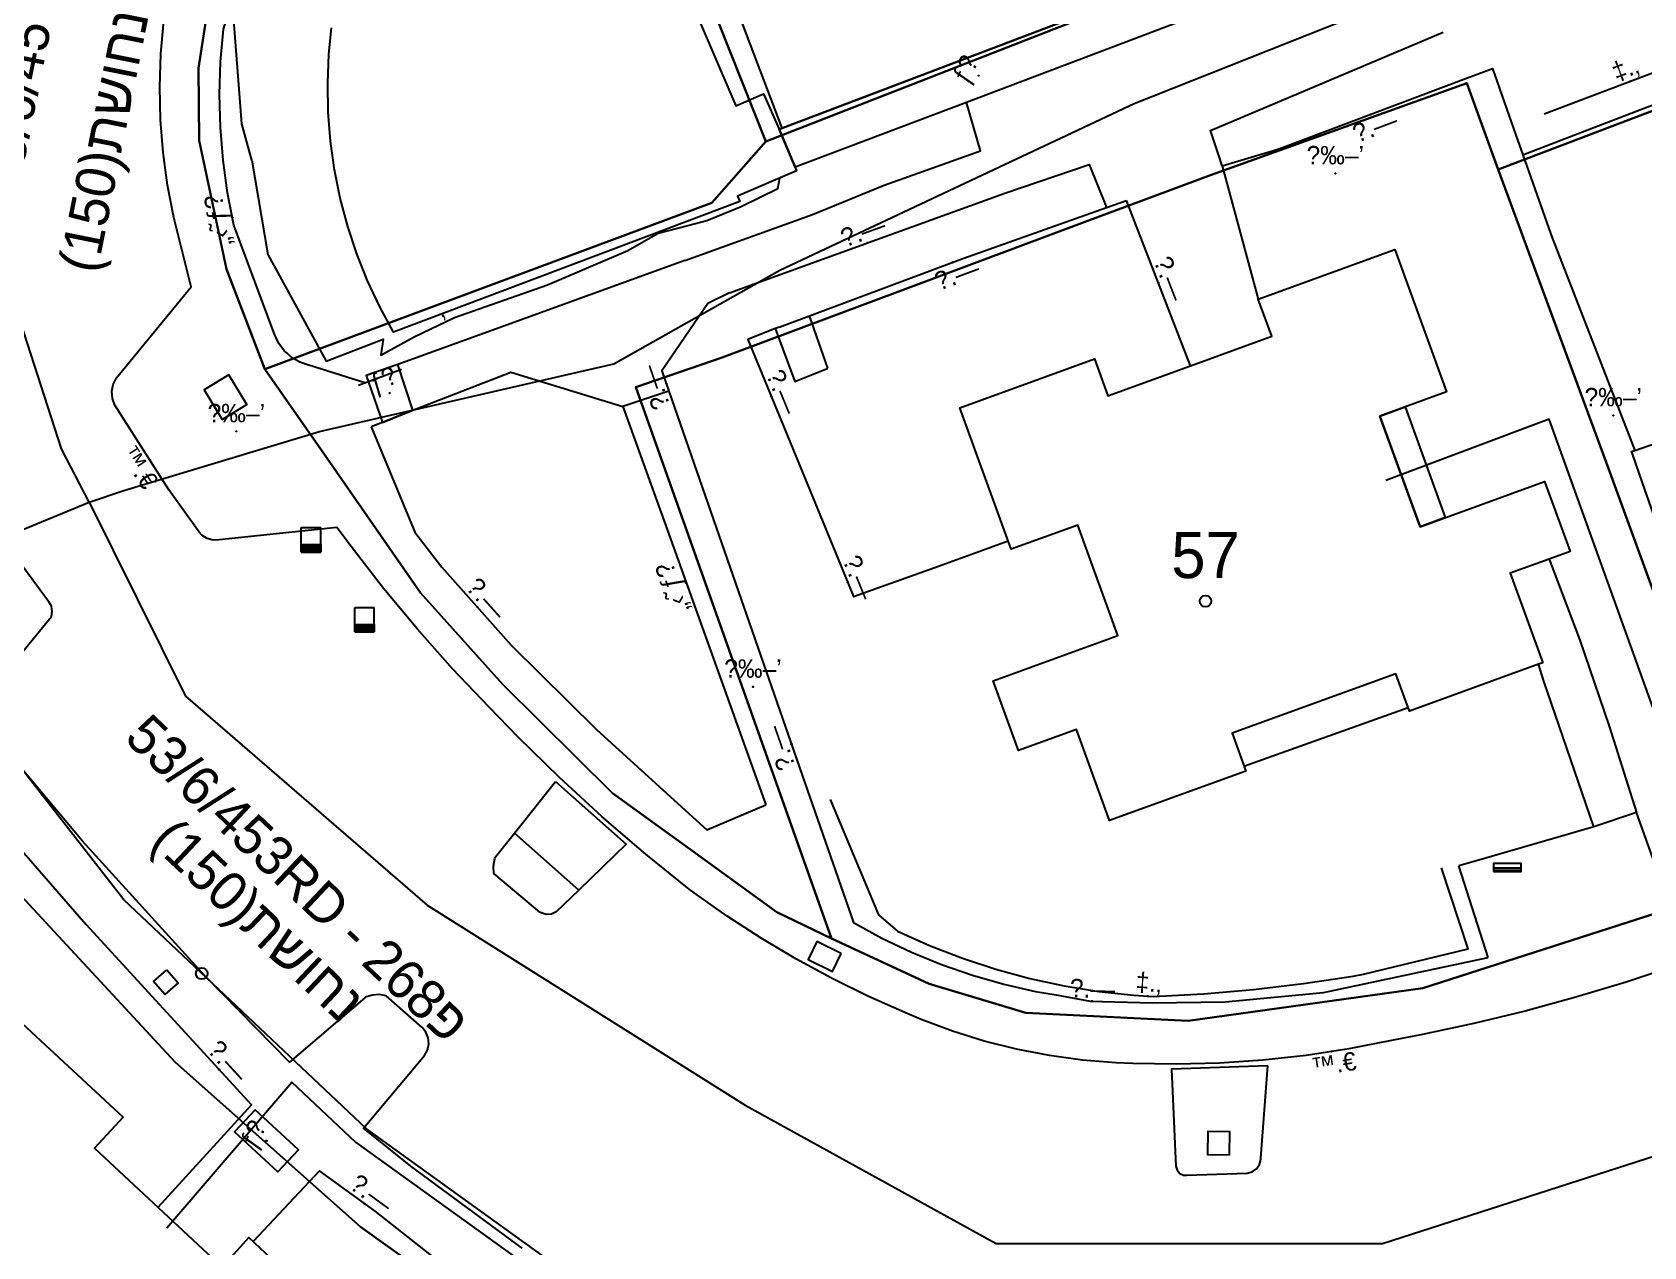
# Model space of a CAD drawing. Header units: metres. Extents: x 218299 to 220222, y 572714 to 574340.
# Drawn here: x 219449.9 to 219519.9, y 573694.5 to 573747.2 of the extents above; entities that cross this region are included whole.
import ezdxf
from ezdxf.enums import TextEntityAlignment as Align

# ---------------------------------------------------------------- set-up
doc = ezdxf.new("R2010")
doc.units = ezdxf.units.M
doc.header["$MEASUREMENT"] = 0
for name, color, linetype in [('1602', 44, 'Continuous'), ('1603', 44, 'Continuous'), ('6091', 102, 'CABLEUNDEXIST03'), ('6151', 102, 'CABLEUNDEXIST03'), ('6911', 3, 'Continuous'), ('A_POINTS', 2, 'Continuous'), ('M2200', 253, 'Continuous'), ('M2207', 253, 'Continuous'), ('M2401', 7, 'Continuous'), ('M2404', 7, 'Continuous'), ('M2407', 253, 'Continuous'), ('M2408', 253, 'Continuous'), ('M2412', 253, 'Continuous'), ('M2420', 253, 'Continuous'), ('M2601', 253, 'Continuous'), ('M2602', 253, 'Continuous'), ('M2604', 253, 'Continuous'), ('M2605', 253, 'Continuous'), ('M2804', 253, 'Continuous'), ('M5202', 253, 'Continuous'), ('M5235', 253, 'Continuous'), ('M5250', 253, 'Continuous')]:
    doc.layers.add(name, color=color, linetype=linetype)
doc.styles.add('HEBTXT', font='HEBTXT')
doc.styles.add('MAVAT_HEBTXT', font='HEBTXT')
doc.linetypes.add('CABLEUNDEXIST03', pattern='A,3.5,[222,elecad.shx,S=0.01,R=0,X=0,Y=0],1.5', length=5)

# ---------------------------------------------------------------- blocks, each defined once
blk = doc.blocks.new('6911')
at = {"layer": 'A_POINTS'}
blk.add_circle((0, 0), 0.25, dxfattribs=at)
at = {"color": 0, "style": 'HEBTXT', "flags": 1}
blk.add_attdef('CODE', (-2.918, 6.399), '', height=1.7, dxfattribs=at)
at = {"color": 0, "style": 'HEBTXT'}
for tag, p in [('PATH', (0.169, 4.708)), ('HTCH', (0.169, 2.708))]:
    blk.add_attdef(tag, text='', height=1.7, dxfattribs=at).set_placement(p, align=Align.MIDDLE_CENTER)
blk = doc.blocks.new('1603')
at = {"layer": 'A_POINTS'}
blk.add_circle((0, 0), 0.25, dxfattribs=at)
at = {"color": 0, "style": 'HEBTXT'}
blk.add_attdef('PARCEL_NUM', text='', height=2, dxfattribs=at).set_placement((0, 1), align=Align.CENTER)
at = {"color": 0, "style": 'HEBTXT', "flags": 1}
blk.add_attdef('LOT_NUM', text='', height=2, dxfattribs=at).set_placement((0, -2.5), align=Align.CENTER)
blk = doc.blocks.new('M2804')
blk.add_circle((0, 0), 0.025)
at = {"style": 'MAVAT_HEBTXT'}
blk.add_attdef('NAME', text='', height=0.8, dxfattribs=at).set_placement((0, 1.59), align=Align.MIDDLE)
blk = doc.blocks.new('M5202')
blk.add_lwpolyline([(-2, -0.53), (2, -0.53), (2, 0.67), (-2, 0.67)], close=True)
for points in [[(-2, 0), (2, 0)], [(-2, -0.33), (2, -0.33)]]:
    blk.add_lwpolyline(points)
at = {"style": 'MAVAT_HEBTXT', "flags": 1}
for tag, p in [('MARK', (0, 1.92)), ('HEIGHT', (0, -1.78)), ('NAME', (0, -4.35))]:
    blk.add_attdef(tag, text='', height=0.8, dxfattribs=at).set_placement(p, align=Align.MIDDLE)
blk = doc.blocks.new('M2404')
blk.add_circle((0, 0), 0.025)
at = {"style": 'MAVAT_HEBTXT'}
blk.add_attdef('NAME', text='', height=0.8, dxfattribs=at).set_placement((0, 1.59), align=Align.MIDDLE)
blk = doc.blocks.new('M2408')
blk.add_circle((0, 0), 0.025)
at = {"style": 'MAVAT_HEBTXT'}
blk.add_attdef('NAME', text='', height=0.8, dxfattribs=at).set_placement((0, 1.59), align=Align.MIDDLE)
blk = doc.blocks.new('M2412')
blk.add_circle((0, 0), 0.025)
at = {"style": 'MAVAT_HEBTXT'}
blk.add_attdef('NAME', text='', height=0.8, dxfattribs=at).set_placement((0, 1.59), align=Align.MIDDLE)
blk = doc.blocks.new('M2601')
blk.add_circle((0, 0), 0.025)
at = {"style": 'MAVAT_HEBTXT'}
blk.add_attdef('NAME', text='', height=0.8, dxfattribs=at).set_placement((0, 1.59), align=Align.MIDDLE)
blk = doc.blocks.new('M2604')
blk.add_circle((0, 0), 0.025)
at = {"style": 'MAVAT_HEBTXT'}
blk.add_attdef('NAME', text='', height=0.8, dxfattribs=at).set_placement((0, 1.59), align=Align.MIDDLE)
blk = doc.blocks.new('M2605')
blk.add_circle((0, 0), 0.025)
at = {"style": 'MAVAT_HEBTXT'}
blk.add_attdef('NAME', text='', height=0.8, dxfattribs=at).set_placement((0, 1.59), align=Align.MIDDLE)
blk = doc.blocks.new('*U89')
at = {"linetype": 'Continuous'}
for p, q in [((-0.85, 0), (-0.85, -0.66)), ((0.85, 0), (0.85, -0.66))]:
    blk.add_line(p, q, dxfattribs=at)
blk.add_solid([(-0.85, 0), (-0.85, -0.66), (0.85, -0.66)], dxfattribs=at)
at = {"linetype": 'Continuous', "extrusion": (0, 0, -1)}
blk.add_solid([(0.85, 0), (-0.85, 0), (-0.85, -0.66)], dxfattribs=at)
blk = doc.blocks.new('M5235')
for points in [[(-0.85, 1.47), (0.85, 1.47)], [(-0.85, -0.66), (-0.85, 1.47)], [(0.85, -0.66), (0.85, 1.47)], [(-0.85, 0), (0.85, 0)], [(-0.85, -0.66), (0.85, -0.66)]]:
    blk.add_lwpolyline(points)
at = {"linetype": 'Continuous'}
blk.add_blockref('*U89', (0, 0), dxfattribs=at)
at = {"style": 'MAVAT_HEBTXT', "flags": 1}
for tag, p in [('MARK', (0, 2.72)), ('HEIGHT', (0, -1.92)), ('NAME', (0, -4.48))]:
    blk.add_attdef(tag, text='', height=0.8, dxfattribs=at).set_placement(p, align=Align.MIDDLE)
blk = doc.blocks.new('111')
at = {"layer": 'M2200'}
for points in [[(219477.19, 573751.723, 598.399), (219480.496, 573744.027, 597.139), (219481.702, 573744.545, 597.139), (219482.386, 573743.002, 597.035), (219483.072, 573741.355, 596.938), (219483.137, 573741.203, 596.929), (219480.566, 573740.099, 598.294), (219480.668, 573739.86, 598.294), (219465.627, 573734.196, 598.294), (219465.028, 573735.293, 598.127), (219464.495, 573736.427, 597.985), (219464.031, 573737.593, 597.868), (219463.637, 573738.787, 597.777), (219463.315, 573740.004, 597.713), (219463.066, 573741.24, 597.674), (219462.892, 573742.488, 597.663), (219462.792, 573743.745, 597.678), (219462.768, 573745.005, 597.72), (219462.819, 573746.263, 597.788), (219462.932, 573747.411, 597.874)], [(219449.291, 573704.354, 615.705), (219453.881, 573700.109, 615.705), (219452.635, 573698.751, 615.742), (219458.18, 573693.59, 615.705), (219459.35, 573694.877, 615.78), (219463.908, 573690.59, 615.78), (219459.564, 573685.83, 615.78), (219458.011, 573687.241, 615.78), (219456.233, 573685.286, 613.68), (219456.116, 573685.392, 613.68), (219454.355, 573683.455, 615.78), (219456.529, 573681.478, 615.78), (219457.831, 573680.295, 615.78), (219455.699, 573677.95, 615.78), (219453.708, 573679.761, 615.78), (219450.95, 573676.728, 615.78), (219446.317, 573680.941, 615.78)]]:
    blk.add_polyline3d(points, dxfattribs=at)
blk.add_polyline3d([(219515.546, 573719.838, 618.592), (219515.371, 573719.775, 618.589), (219509.755, 573717.735, 618.487), (219509.165, 573719.357, 618.592), (219502.052, 573716.774, 618.592), (219502.647, 573715.135, 618.592), (219496.734, 573712.987, 618.487), (219495.3, 573716.935, 618.592), (219492.782, 573716.02, 618.592), (219491.679, 573719.058, 618.592), (219497.086, 573721.022, 618.592), (219495.347, 573725.81, 618.697), (219492.461, 573724.762, 618.592), (219490.229, 573730.909, 618.697), (219496.077, 573733.033, 618.592), (219496.659, 573731.433, 618.592), (219500.244, 573732.735, 618.592), (219503.776, 573734.018, 618.592), (219503.193, 573735.623, 618.592), (219503.193, 573735.623, 618.592), (219509.126, 573737.778, 618.592), (219511.37, 573731.598, 618.592), (219508.476, 573730.547, 618.592), (219508.476, 573730.547, 618.592), (219510.222, 573725.74, 618.697), (219510.222, 573725.74, 618.697), (219515.631, 573727.704, 618.592), (219516.733, 573724.668, 618.592), (219515.821, 573724.336, 618.592), (219514.135, 573723.724, 618.592)], close=True, dxfattribs=at)
at = {"layer": 'M2207'}
blk.add_polyline3d([(219494.419, 573747.569, 597.172), (219482.516, 573743.053, 595.702), (219482.516, 573743.053, 595.702), (219476.912, 573757.824, 595.807)], dxfattribs=at)
blk.add_polyline3d([(219510.222, 573725.74, 616.86), (219508.476, 573730.547, 616.965), (219509.569, 573730.944, 616.545), (219511.315, 573726.137, 616.545)], close=True, dxfattribs=at)
at = {"layer": 'M2401'}
for points in [[(219521.348, 573706.694, 598.852), (219519.178, 573705.972, 598.852), (219516.987, 573705.311, 598.852), (219514.781, 573704.71, 598.852), (219512.56, 573704.171, 598.852), (219510.329, 573703.694, 598.852), (219508.977, 573703.437, 598.852), (219507.129, 573703.071, 598.852), (219505.266, 573702.784, 598.852), (219503.394, 573702.577, 598.852), (219501.514, 573702.449, 598.852), (219499.631, 573702.401, 598.852), (219497.747, 573702.433, 598.852), (219496.997, 573702.468, 598.852), (219495.552, 573702.585, 598.852), (219494.116, 573702.781, 598.852), (219492.693, 573703.056, 598.852), (219491.287, 573703.409, 598.852), (219489.903, 573703.839, 598.852), (219488.545, 573704.344, 598.852), (219487.832, 573704.645, 598.852), (219486.231, 573705.357, 598.852), (219484.657, 573706.133, 598.852), (219483.111, 573706.972, 598.852), (219481.599, 573707.872, 598.852), (219480.121, 573708.83, 598.852), (219478.683, 573709.845, 598.852), (219478.533, 573709.955, 598.852), (219478.396, 573710.066, 598.852), (219476.582, 573711.528, 598.852), (219475.912, 573712.105, 598.852), (219474.683, 573713.162, 598.852), (219472.836, 573714.856, 598.852), (219471.044, 573716.607, 598.852), (219469.787, 573717.906, 598.852), (219468.196, 573719.571, 598.852), (219466.664, 573721.29, 598.852), (219465.193, 573723.061, 598.852), (219463.784, 573724.882, 598.852), (219463.172, 573725.716, 598.852), (219458.053, 573725.173, 598.852), (219457.787, 573725.166, 598.852), (219457.531, 573725.237, 598.852), (219457.307, 573725.382, 598.852), (219457.19, 573725.507, 598.852), (219455.871, 573727.345, 598.852), (219454.668, 573729.228, 598.852), (219453.519, 573731.026, 598.852), (219453.419, 573731.317, 598.852), (219453.397, 573731.624, 598.852), (219453.455, 573731.925, 598.852), (219453.588, 573732.202, 598.852), (219453.72, 573732.37, 598.852), (219456.837, 573736.155, 598.852), (219456.339, 573738.129, 598.852), (219456.087, 573739.164, 598.852), (219455.816, 573740.57, 598.852), (219455.623, 573741.99, 598.852), (219455.511, 573743.418, 598.852), (219455.478, 573744.85, 598.852), (219455.525, 573746.281, 598.852), (219455.651, 573747.708, 598.852)], [(219471.213, 573694.412, 592.209), (219466.373, 573697.977, 592.209), (219464.317, 573699.629, 592.209), (219466.978, 573702.778, 592.209), (219467.105, 573703.017, 592.209), (219467.158, 573703.282, 592.209), (219467.132, 573703.551, 592.209), (219467.03, 573703.8, 592.209), (219466.872, 573703.998, 592.209), (219465.304, 573705.368, 592.209), (219465.007, 573705.428, 592.209), (219464.704, 573705.408, 592.209), (219464.417, 573705.31, 592.209), (219464.377, 573705.289, 592.209), (219461.108, 573702.493, 592.209), (219457.462, 573706.21, 592.209), (219452.118, 573712.089, 592.209), (219449.103, 573715.674, 592.209)], [(219448.878, 573719.535, 592.209), (219450.764, 573721.841, 592.209), (219450.804, 573722.065, 592.209), (219450.764, 573722.289, 592.209), (219450.65, 573722.486, 592.209), (219450.64, 573722.498, 592.209), (219448.835, 573724.956, 592.209)], [(219472.658, 573714.681, 593.055), (219475.731, 573711.952, 593.055), (219473.675, 573709.961, 593.055), (219472.699, 573709.016, 593.055), (219472.489, 573708.925, 593.055), (219472.261, 573708.911, 593.055), (219472.042, 573708.976, 593.055), (219471.985, 573709.008, 593.055), (219469.987, 573710.682, 593.055), (219469.966, 573711.009, 593.055), (219470.025, 573711.331, 593.055), (219470.051, 573711.407, 593.055), (219470.876, 573712.443, 593.055), (219472.658, 573714.681, 593.055)], [(219503.612, 573702.339, 594.255), (219499.425, 573702.194, 594.255), (219499.611, 573697.972, 594.255), (219499.662, 573697.797, 594.255), (219499.783, 573697.66, 594.255), (219499.95, 573697.588, 594.255), (219500.085, 573697.584, 594.255), (219502.704, 573697.667, 594.255), (219502.925, 573697.728, 594.255), (219503.113, 573697.861, 594.255), (219503.244, 573698.05, 594.255), (219503.302, 573698.272, 594.255), (219503.305, 573698.316, 594.255), (219503.612, 573702.339, 594.255)]]:
    blk.add_polyline3d(points, dxfattribs=at)
at = {"layer": 'M2404'}
for points in [[(219521.348, 573706.694, 598.852), (219519.178, 573705.972, 598.852), (219516.987, 573705.311, 598.852), (219514.781, 573704.71, 598.852), (219512.56, 573704.171, 598.852), (219510.329, 573703.694, 598.852), (219508.977, 573703.437, 598.852), (219507.129, 573703.071, 598.852), (219505.266, 573702.784, 598.852), (219503.394, 573702.577, 598.852), (219501.514, 573702.449, 598.852), (219499.631, 573702.401, 598.852), (219497.747, 573702.433, 598.852), (219496.997, 573702.468, 598.852), (219495.552, 573702.585, 598.852), (219494.116, 573702.781, 598.852), (219492.693, 573703.056, 598.852), (219491.287, 573703.409, 598.852), (219489.903, 573703.839, 598.852), (219488.545, 573704.344, 598.852), (219487.832, 573704.645, 598.852), (219486.231, 573705.357, 598.852), (219484.657, 573706.133, 598.852), (219483.111, 573706.972, 598.852), (219481.599, 573707.872, 598.852), (219480.121, 573708.83, 598.852), (219478.683, 573709.845, 598.852), (219478.533, 573709.955, 598.852), (219478.396, 573710.066, 598.852), (219476.582, 573711.528, 598.852), (219475.912, 573712.105, 598.852), (219474.683, 573713.162, 598.852), (219472.836, 573714.856, 598.852), (219471.044, 573716.607, 598.852), (219469.787, 573717.906, 598.852), (219468.196, 573719.571, 598.852), (219466.664, 573721.29, 598.852), (219465.193, 573723.061, 598.852), (219463.784, 573724.882, 598.852), (219463.172, 573725.716, 598.852), (219458.053, 573725.173, 598.852), (219457.787, 573725.166, 598.852), (219457.531, 573725.237, 598.852), (219457.307, 573725.382, 598.852), (219457.19, 573725.507, 598.852), (219455.871, 573727.345, 598.852), (219454.668, 573729.228, 598.852), (219453.519, 573731.026, 598.852), (219453.419, 573731.317, 598.852), (219453.397, 573731.624, 598.852), (219453.455, 573731.925, 598.852), (219453.588, 573732.202, 598.852), (219453.72, 573732.37, 598.852), (219456.837, 573736.155, 598.852), (219456.339, 573738.129, 598.852), (219456.087, 573739.164, 598.852), (219455.816, 573740.57, 598.852), (219455.623, 573741.99, 598.852), (219455.511, 573743.418, 598.852), (219455.478, 573744.85, 598.852), (219455.525, 573746.281, 598.852), (219455.651, 573747.708, 598.852)], [(219471.213, 573694.412, 592.209), (219466.373, 573697.977, 592.209), (219464.317, 573699.629, 592.209), (219466.978, 573702.778, 592.209), (219467.105, 573703.017, 592.209), (219467.158, 573703.282, 592.209), (219467.132, 573703.551, 592.209), (219467.03, 573703.8, 592.209), (219466.872, 573703.998, 592.209), (219465.304, 573705.368, 592.209), (219465.007, 573705.428, 592.209), (219464.704, 573705.408, 592.209), (219464.417, 573705.31, 592.209), (219464.377, 573705.289, 592.209), (219461.108, 573702.493, 592.209), (219457.462, 573706.21, 592.209), (219452.118, 573712.089, 592.209), (219449.103, 573715.674, 592.209)], [(219448.878, 573719.535, 592.209), (219450.764, 573721.841, 592.209), (219450.804, 573722.065, 592.209), (219450.764, 573722.289, 592.209), (219450.65, 573722.486, 592.209), (219450.64, 573722.498, 592.209), (219448.835, 573724.956, 592.209)], [(219472.658, 573714.681, 593.055), (219475.731, 573711.952, 593.055), (219473.675, 573709.961, 593.055), (219472.699, 573709.016, 593.055), (219472.489, 573708.925, 593.055), (219472.261, 573708.911, 593.055), (219472.042, 573708.976, 593.055), (219471.985, 573709.008, 593.055), (219469.987, 573710.682, 593.055), (219469.966, 573711.009, 593.055), (219470.025, 573711.331, 593.055), (219470.051, 573711.407, 593.055), (219470.876, 573712.443, 593.055), (219472.658, 573714.681, 593.055)], [(219503.612, 573702.339, 594.255), (219499.425, 573702.194, 594.255), (219499.611, 573697.972, 594.255), (219499.662, 573697.797, 594.255), (219499.783, 573697.66, 594.255), (219499.95, 573697.588, 594.255), (219500.085, 573697.584, 594.255), (219502.704, 573697.667, 594.255), (219502.925, 573697.728, 594.255), (219503.113, 573697.861, 594.255), (219503.244, 573698.05, 594.255), (219503.302, 573698.272, 594.255), (219503.305, 573698.316, 594.255), (219503.612, 573702.339, 594.255)]]:
    blk.add_polyline3d(points, dxfattribs=at)
at = {"layer": 'M2407'}
for points in [[(219501.475, 573741.862, 594.986), (219501.112, 573742.948, 594.731), (219511.221, 573747.216, 595.066)], [(219486.938, 573740.58, 593.707), (219491.121, 573742.072, 593.917), (219490.516, 573744.169, 593.917)], [(219501.625, 573741.412, 595.091), (219501.475, 573741.862, 594.986)], [(219492.185, 573740.233, 593.962), (219495.85, 573741.475, 594.382), (219496.595, 573739.599, 594.592)], [(219478.275, 573737.299, 593.707), (219483.831, 573739.297, 593.812), (219486.938, 573740.58, 593.707), (219486.938, 573740.58, 593.707)], [(219478.275, 573737.299, 593.707), (219470.058, 573734.324, 593.557), (219465.81, 573732.787, 593.58)], [(219484.5, 573732.628, 595.343), (219483.692, 573734.903, 595.432)], [(219482.212, 573734.346, 595.432), (219483.058, 573732.05, 595.343), (219484.434, 573732.601, 595.343), (219484.5, 573732.628, 595.343)], [(219466.462, 573730.798, 593.505), (219470.728, 573732.46, 593.655), (219475.592, 573730.965, 593.655)], [(219515.821, 573724.336, 595.335), (219517.155, 573720.817, 595.23), (219518.433, 573717.078, 595.23), (219519.616, 573713.336, 595.125)], [(219517.773, 573712.706, 595.125), (219517.773, 573712.706, 595.125), (219515.595, 573719.039, 595.23), (219515.371, 573719.775, 595.23)], [(219502.571, 573715.343, 594.893), (219509.697, 573717.892, 594.893)]]:
    blk.add_polyline3d(points, dxfattribs=at)
at = {"layer": 'M2408'}
for points in [[(219464.383, 573731.989, 592.905), (219461.944, 573732.755, 592.905), (219461.939, 573732.756, 592.905), (219461.554, 573732.891, 592.905), (219461.203, 573733.097, 592.905), (219461.005, 573733.275, 592.905), (219460.899, 573733.369, 592.905), (219460.653, 573733.694, 592.905), (219460.518, 573733.976, 592.905), (219460.476, 573734.061, 592.905), (219458.695, 573738.833, 592.905), (219458.692, 573738.844, 592.905), (219458.418, 573740.245, 592.905), (219458.222, 573741.658, 592.905), (219458.106, 573743.081, 592.905), (219458.07, 573744.507, 592.905), (219458.114, 573745.934, 592.905), (219458.238, 573747.355, 592.905), (219458.766, 573749.077, 592.905)], [(219477.593, 573731.629, 593.655), (219475.592, 573730.965, 593.655), (219477.509, 573725.625, 593.655), (219481.803, 573713.662, 593.655)], [(219548.616, 573721.122, 595.471), (219546.608, 573720.286, 595.471), (219541.729, 573718.256, 595.471), (219541.91, 573717.838, 595.471), (219539.304, 573716.74, 595.471), (219535.236, 573715.063, 595.471), (219530.298, 573712.89, 595.471), (219526.268, 573711.068, 595.471), (219521.189, 573708.972, 595.471), (219519.616, 573713.336, 595.471), (219517.773, 573712.706, 595.471)], [(219473.675, 573709.961, 593.106), (219470.876, 573712.443, 593.106)]]:
    blk.add_polyline3d(points, dxfattribs=at)
at = {"layer": 'M2412'}
for points in [[(219483.072, 573741.355, 596.7), (219482.386, 573743.002, 596.7), (219482.516, 573743.053, 596.7), (219494.419, 573747.569, 595.545), (219499.051, 573749.31, 594.705), (219499.66, 573747.626, 594.705), (219490.516, 573744.169, 595.805)], [(219465.81, 573732.787, 593.58), (219464.438, 573732.312, 592.905), (219465.143, 573730.273, 592.905), (219466.462, 573730.798, 593.505)], [(219459.614, 573700.424, 593.313), (219458.727, 573699.462, 592.638), (219460.608, 573697.727, 592.638), (219461.495, 573698.689, 593.313), (219459.614, 573700.424, 593.313)]]:
    blk.add_polyline3d(points, close=True, dxfattribs=at)
at = {"layer": 'M2420'}
for points in [[(219452.41, 573726.81), (219453.91, 573727.31), (219462.41, 573729.88), (219475.2, 573732.81), (219482.41, 573736.88), (219497.8, 573744.12), (219523, 573754.12), (219524.91, 573754.62), (219529.41, 573753.38), (219539.41, 573756.19), (219583.5, 573772.5), (219589.5, 573774.38), (219594.5, 573777.88), (219595.7, 573786.81), (219604.59, 573791.19), (219643, 573806.12), (219654.5, 573811.12), (219664.2, 573818.38), (219700.8, 573830.62), (219741.3, 573842), (219762, 573846.81)], [(219452.41, 573726.81), (219451.2, 573729.12), (219448.7, 573736.88), (219449.3, 573747.5), (219452.5, 573760.62), (219460.41, 573771.81), (219469, 573778.5), (219476.7, 573784.38), (219493.41, 573794), (219516.3, 573804.12), (219554.09, 573818.31), (219580.297, 573827.43), (219581.219, 573827.842), (219582.058, 573828.404), (219582.789, 573829.101), (219583.392, 573829.912), (219583.848, 573830.813), (219584.145, 573831.779), (219584.273, 573832.781), (219584.23, 573833.79), (219584.015, 573834.777)], [(219452.41, 573726.81), (219456.59, 573718.38), (219467.09, 573709.31), (219480.91, 573700.62), (219491.8, 573694.62), (219508.59, 573694.62), (219536.2, 573703.5), (219568.09, 573716.38), (219592.5, 573727.38), (219604.739, 573732.037), (219607.065, 573732.73), (219609.467, 573733.072), (219616.616, 573734.259), (219617.692, 573734.345), (219618.767, 573734.248), (219619.81, 573733.972), (219620.792, 573733.523), (219621.684, 573732.915), (219622.461, 573732.165), (219623.099, 573731.295), (219625.991, 573726.562), (219627.695, 573723.069)], [(219403.137, 573695.69), (219415.8, 573698.12), (219417.09, 573706.69), (219421.2, 573713.62), (219440.09, 573721.81), (219441.2, 573722.19), (219452.41, 573726.81)]]:
    blk.add_lwpolyline(points, dxfattribs=at)
at = {"layer": 'M2601'}
for points in [[(219459.477, 573741.654, 594.855), (219459.036, 573743.238, 594.855), (219458.652, 573748.302, 594.898)], [(219459.477, 573741.654, 594.855), (219460.161, 573737.569, 594.855), (219462.696, 573732.929, 594.855), (219465.172, 573733.882, 595.005), (219465.075, 573733.19, 595.005), (219466.52, 573733.984, 595.455), (219468.281, 573734.831, 595.755), (219472.317, 573736.245, 595.755), (219475.8, 573737.733, 595.755), (219477.124, 573738.49, 595.755), (219478.407, 573738.825, 595.755), (219479.231, 573739.04, 595.755), (219480.731, 573739.654, 595.755), (219482.315, 573740.426, 595.755), (219482.404, 573740.888, 595.755)], [(219464.101, 573731.884, 594.03), (219464.101, 573731.884, 594.03), (219465.971, 573732.578, 594.78)], [(219519.442, 573728.912, 596.28), (219519.408, 573729.008, 596.28), (219519.544, 573729.053, 596.28)], [(219519.887, 573727.643, 596.28), (219519.442, 573728.912, 596.28)], [(219521.013, 573724.432, 596.28), (219519.887, 573727.643, 596.28)]]:
    blk.add_polyline3d(points, dxfattribs=at)
at = {"layer": 'M2602'}
blk.add_polyline3d([(219513.178, 573707.044, 595.277), (219511.899, 573711.016, 595.277), (219511.899, 573711.016, 595.277)], dxfattribs=at)
at = {"layer": 'M2604'}
for points in [[(219515.606, 573743.677, 596.249), (219523.072, 573746.494, 596.353)], [(219484.602, 573713.902, 595.095), (219486.69, 573708.897, 595.275), (219487.52, 573708.175, 595.275), (219488.915, 573707.553, 595.258), (219490.341, 573707.004, 595.254), (219491.794, 573706.53, 595.262), (219493.269, 573706.131, 595.283), (219494.762, 573705.809, 595.316), (219496.269, 573705.565, 595.361), (219497.787, 573705.4, 595.418), (219498.621, 573705.342, 595.455), (219500.807, 573705.461, 595.519), (219502.986, 573705.649, 595.624), (219505.156, 573705.906, 595.768), (219507.313, 573706.231, 595.952), (219507.757, 573706.307, 595.995), (219512.305, 573707.418, 595.995), (219511.144, 573710.93, 596.175)], [(219517.773, 573712.706, 596.07), (219512.567, 573711.209, 596.07)], [(219512.567, 573711.209, 596.07), (219511.899, 573711.016, 596.07)]]:
    blk.add_polyline3d(points, dxfattribs=at)
at = {"layer": 'M2605'}
for points in [[(219516.712, 573742.668, 595.788), (219519.96, 573743.92, 595.852), (219525.782, 573746.084, 595.957)], [(219503.998, 573742.13, 595.642), (219504.241, 573742.204, 595.642), (219512.128, 573745.173, 595.642)], [(219512.128, 573745.173, 595.642), (219513.361, 573745.637, 595.642), (219514.382, 573742.74, 595.515)], [(219514.382, 573742.74, 595.515), (219514.683, 573741.886, 595.477)], [(219514.683, 573741.886, 595.747), (219516.712, 573742.668, 595.788)], [(219501.625, 573741.412, 595.642), (219503.998, 573742.13, 595.642)], [(219514.683, 573741.886, 595.75), (219515.723, 573738.935, 595.834)], [(219501.625, 573741.412, 595.492), (219503.193, 573735.623, 595.492)], [(219480.228, 573735.903, 594.172), (219492.185, 573740.233, 593.962)], [(219482.378, 573734.413, 595.432), (219490.364, 573737.39, 595.432), (219496.595, 573739.599, 595.485), (219497.47, 573739.91, 595.492)], [(219500.244, 573732.735, 595.492), (219497.47, 573739.91, 595.702), (219497.47, 573739.91, 595.702)], [(219515.723, 573738.935, 595.834), (219515.954, 573738.281, 595.852), (219517.399, 573734.567, 595.768)], [(219480.228, 573735.903, 594.172), (219479.282, 573735.433, 594.172), (219477.285, 573732.517, 594.172), (219477.593, 573731.629, 594.172), (219479.172, 573727.081, 594.172)], [(219517.399, 573734.567, 595.768), (219519.544, 573729.053, 595.642), (219519.544, 573729.053, 595.642), (219524.113, 573730.649, 595.844), (219524.295, 573730.713, 595.852), (219523.916, 573731.911, 595.957)], [(219482.378, 573734.413, 595.432), (219482.26, 573734.366, 595.432), (219482.212, 573734.346, 595.432), (219481.022, 573733.867, 595.432), (219483.613, 573727.576, 595.432)], [(219466.462, 573730.798, 593.407), (219466.462, 573730.798, 593.407), (219465.143, 573730.273, 593.407), (219464.846, 573730.154, 593.407), (219464.66, 573730.08, 593.407)], [(219464.66, 573730.08, 593.407), (219466.552, 573725.509, 593.407), (219467.728, 573723.992, 593.407), (219470.743, 573720.605, 593.257), (219474.444, 573716.942, 593.257), (219475.755, 573715.751, 593.257)], [(219483.613, 573727.576, 595.432), (219485.616, 573722.711, 595.432), (219489.3, 573724.035, 595.432)], [(219479.172, 573727.081, 594.172), (219483.499, 573714.622, 594.172)], [(219489.3, 573724.035, 595.432), (219492.33, 573725.124, 595.432)], [(219475.755, 573715.751, 593.257), (219479.244, 573712.58, 593.257), (219481.803, 573713.662, 593.319)], [(219483.499, 573714.622, 594.172), (219485.604, 573708.562, 594.172), (219486.846, 573707.879, 594.172), (219488.124, 573707.267, 594.172), (219489.434, 573706.728, 594.172), (219490.773, 573706.265, 594.172), (219492.136, 573705.877, 594.172), (219493.518, 573705.567, 594.172), (219494.407, 573705.41, 594.172), (219495.895, 573705.146, 594.227), (219498.586, 573705.063, 594.324), (219501.759, 573705.111, 594.474), (219506.031, 573705.518, 594.774), (219513.178, 573707.044, 594.924)], [(219447.741, 573713.672, 592.98), (219452.26, 573708.478, 592.98), (219459.459, 573700.639, 593.28), (219455.39, 573696.187, 593.28)], [(219469.708, 573692.44, 593.463), (219467.691, 573693.766, 593.355), (219464.824, 573696.02, 593.355), (219462.407, 573697.778, 593.355), (219459.535, 573694.703, 593.355)]]:
    blk.add_polyline3d(points, dxfattribs=at)
at = {"layer": 'M5250'}
for points in [[(219458.47, 573732.342, 592.755), (219457.398, 573731.682, 592.755), (219458.19, 573730.397, 592.755), (219459.262, 573731.056, 592.755), (219458.47, 573732.342, 592.755)], [(219485.07, 573707.213, 593.336), (219484.013, 573707.727, 593.336), (219483.633, 573706.945, 593.336), (219484.69, 573706.431, 593.336), (219485.07, 573707.213, 593.336)], [(219455.782, 573706.499, 593.111), (219456.276, 573705.932, 593.111), (219455.701, 573705.43, 593.111), (219455.206, 573705.996, 593.111), (219455.782, 573706.499, 593.111)], [(219501.922, 573698.457, 594.255), (219500.997, 573698.469, 594.255), (219501.011, 573699.489, 594.255), (219501.935, 573699.477, 594.255), (219501.922, 573698.457, 594.255)]]:
    blk.add_polyline3d(points, dxfattribs=at)
at = {"layer": 'M2404'}
ref = blk.add_blockref('M2404', (219455.046, 573728.636), dxfattribs=dict(at, xscale=0.5, yscale=0.5, zscale=0.5))
ref.add_attrib('NAME', '™.€', dxfattribs={"layer": '0', "height": 0.8, "rotation": 302.57418, "style": 'MAVAT_HEBTXT'}).set_placement((219454.583, 573728.34), align=Align.MIDDLE)
ref = blk.add_blockref('M2404', (219506.385, 573702.957), dxfattribs=dict(at, xscale=0.5, yscale=0.5, zscale=0.5))
ref.add_attrib('NAME', '™.€', dxfattribs={"layer": '0', "height": 0.8, "rotation": 8.75523, "style": 'MAVAT_HEBTXT'}).set_placement((219506.469, 573702.413), align=Align.MIDDLE)
at = {"layer": 'M2408'}
ref = blk.add_blockref('M2408', (219458.629, 573739.168), dxfattribs=dict(at, xscale=0.5, yscale=0.5, zscale=0.5))
ref.add_attrib('NAME', '„‹˜ƒ\x8e', dxfattribs={"layer": '0', "height": 0.8, "rotation": 101.08522, "style": 'MAVAT_HEBTXT'}).set_placement((219458.089, 573739.062), align=Align.MIDDLE)
ref = blk.add_blockref('M2408', (219478.341, 573723.306), dxfattribs=dict(at, xscale=0.5, yscale=0.5, zscale=0.5))
ref.add_attrib('NAME', '„‹˜ƒ\x8e', dxfattribs={"layer": '0', "height": 0.8, "rotation": 109.74578, "style": 'MAVAT_HEBTXT'}).set_placement((219477.824, 573723.12), align=Align.MIDDLE)
at = {"layer": 'M2412'}
ref = blk.add_blockref('M2412', (219491.049, 573745.33), dxfattribs=dict(at, xscale=0.5, yscale=0.5, zscale=0.5))
ref.add_attrib('NAME', 'ƒ\x8e', dxfattribs={"layer": '0', "height": 0.8, "rotation": 65.21639, "style": 'MAVAT_HEBTXT'}).set_placement((219490.55, 573745.56), align=Align.MIDDLE)
ref = blk.add_blockref('M2412', (219465.459, 573731.545), dxfattribs=dict(at, xscale=0.5, yscale=0.5, zscale=0.5))
ref.add_attrib('NAME', 'ƒ\x8e', dxfattribs={"layer": '0', "height": 0.8, "rotation": 26.42623, "style": 'MAVAT_HEBTXT'}).set_placement((219465.214, 573732.038), align=Align.MIDDLE)
ref = blk.add_blockref('M2412', (219460.111, 573699.075), dxfattribs=dict(at, xscale=0.5, yscale=0.5, zscale=0.5))
ref.add_attrib('NAME', 'ƒ\x8e', dxfattribs={"layer": '0', "height": 0.8, "rotation": 64.60611, "style": 'MAVAT_HEBTXT'}).set_placement((219459.614, 573699.311), align=Align.MIDDLE)
at = {"layer": 'M2601'}
ref = blk.add_blockref('M2601', (219467.902, 573734.649), dxfattribs=dict(at, xscale=0.5, yscale=0.5, zscale=0.5))
ref.add_attrib('NAME', '‚', dxfattribs={"layer": '0', "height": 0.8, "rotation": 25.65971, "style": 'MAVAT_HEBTXT'}).set_placement((219467.664, 573735.144), align=Align.MIDDLE)
at = {"layer": 'M2604'}
ref = blk.add_blockref('M2604', (219519.339, 573745.086), dxfattribs=dict(at, xscale=0.5, yscale=0.5, zscale=0.5))
ref.add_attrib('NAME', '‡.‚', dxfattribs={"layer": '0', "height": 0.8, "rotation": 20.66962, "style": 'MAVAT_HEBTXT'}).set_placement((219519.145, 573745.6), align=Align.MIDDLE)
ref = blk.add_blockref('M2604', (219498.391, 573705.358), dxfattribs=dict(at, xscale=0.5, yscale=0.5, zscale=0.5))
ref.add_attrib('NAME', '‡.‚', dxfattribs={"layer": '0', "height": 0.8, "rotation": 356.06761, "style": 'MAVAT_HEBTXT'}).set_placement((219498.429, 573705.907), align=Align.MIDDLE)
at = {"layer": 'M2605'}
ref = blk.add_blockref('M2605', (219508.066, 573743.644), dxfattribs=dict(at, xscale=0.5, yscale=0.5, zscale=0.5))
ref.add_attrib('NAME', '\x9a.—', dxfattribs={"layer": '0', "height": 0.8, "rotation": 20.6275, "style": 'MAVAT_HEBTXT'}).set_placement((219508.26, 573743.129), align=Align.MIDDLE)
ref = blk.add_blockref('M2605', (219486.206, 573738.068), dxfattribs=dict(at, xscale=0.5, yscale=0.5, zscale=0.5))
ref.add_attrib('NAME', '\x9a.—', dxfattribs={"layer": '0', "height": 0.8, "rotation": 19.90821, "style": 'MAVAT_HEBTXT'}).set_placement((219486.019, 573738.585), align=Align.MIDDLE)
ref = blk.add_blockref('M2605', (219498.857, 573736.322), dxfattribs=dict(at, xscale=0.5, yscale=0.5, zscale=0.5))
ref.add_attrib('NAME', '\x9a.—', dxfattribs={"layer": '0', "height": 0.8, "rotation": 291.13884, "style": 'MAVAT_HEBTXT'}).set_placement((219499.37, 573736.521), align=Align.MIDDLE)
ref = blk.add_blockref('M2605', (219489.904, 573737.218), dxfattribs=dict(at, xscale=0.5, yscale=0.5, zscale=0.5))
ref.add_attrib('NAME', '\x9a.—', dxfattribs={"layer": '0', "height": 0.8, "rotation": 20.44505, "style": 'MAVAT_HEBTXT'}).set_placement((219490.096, 573736.703), align=Align.MIDDLE)
ref = blk.add_blockref('M2605', (219477.476, 573731.967), dxfattribs=dict(at, xscale=0.5, yscale=0.5, zscale=0.5))
ref.add_attrib('NAME', '\x9a.—', dxfattribs={"layer": '0', "height": 0.8, "rotation": 109.15212, "style": 'MAVAT_HEBTXT'}).set_placement((219476.956, 573731.787), align=Align.MIDDLE)
ref = blk.add_blockref('M2605', (219482.039, 573731.398), dxfattribs=dict(at, xscale=0.5, yscale=0.5, zscale=0.5))
ref.add_attrib('NAME', '\x9a.—', dxfattribs={"layer": '0', "height": 0.8, "rotation": 292.38347, "style": 'MAVAT_HEBTXT'}).set_placement((219482.547, 573731.607), align=Align.MIDDLE)
ref = blk.add_blockref('M2605', (219485.36, 573723.334), dxfattribs=dict(at, xscale=0.5, yscale=0.5, zscale=0.5))
ref.add_attrib('NAME', '\x9a.—', dxfattribs={"layer": '0', "height": 0.8, "rotation": 292.38347, "style": 'MAVAT_HEBTXT'}).set_placement((219485.868, 573723.543), align=Align.MIDDLE)
ref = blk.add_blockref('M2605', (219469.273, 573722.257), dxfattribs=dict(at, xscale=0.5, yscale=0.5, zscale=0.5))
ref.add_attrib('NAME', '\x9a.—', dxfattribs={"layer": '0', "height": 0.8, "rotation": 311.67221, "style": 'MAVAT_HEBTXT'}).set_placement((219469.683, 573722.622), align=Align.MIDDLE)
ref = blk.add_blockref('M2605', (219482.916, 573716.302), dxfattribs=dict(at, xscale=0.5, yscale=0.5, zscale=0.5))
ref.add_attrib('NAME', '\x9a.—', dxfattribs={"layer": '0', "height": 0.8, "rotation": 109.15212, "style": 'MAVAT_HEBTXT'}).set_placement((219482.397, 573716.121), align=Align.MIDDLE)
ref = blk.add_blockref('M2605', (219495.97, 573705.143), dxfattribs=dict(at, xscale=0.5, yscale=0.5, zscale=0.5))
ref.add_attrib('NAME', '\x9a.—', dxfattribs={"layer": '0', "height": 0.8, "rotation": 358.24327, "style": 'MAVAT_HEBTXT'}).set_placement((219495.987, 573705.693), align=Align.MIDDLE)
ref = blk.add_blockref('M2605', (219458.053, 573702.17), dxfattribs=dict(at, xscale=0.5, yscale=0.5, zscale=0.5))
ref.add_attrib('NAME', '\x9a.—', dxfattribs={"layer": '0', "height": 0.8, "rotation": 312.55895, "style": 'MAVAT_HEBTXT'}).set_placement((219458.458, 573702.542), align=Align.MIDDLE)
ref = blk.add_blockref('M2605', (219464.366, 573696.353), dxfattribs=dict(at, xscale=0.5, yscale=0.5, zscale=0.5))
ref.add_attrib('NAME', '\x9a.—', dxfattribs={"layer": '0', "height": 0.8, "rotation": 323.97111, "style": 'MAVAT_HEBTXT'}).set_placement((219464.689, 573696.798), align=Align.MIDDLE)
at = {"layer": 'M2804'}
ref = blk.add_blockref('M2804', (219506.537, 573741.085, 608.426), dxfattribs=dict(at, xscale=0.5, yscale=0.5, zscale=0.5))
ref.add_attrib('NAME', '\x8d‰–’', dxfattribs={"layer": '0', "height": 0.8, "style": 'MAVAT_HEBTXT'}).set_placement((219506.537, 573741.88, 608.426), align=Align.MIDDLE)
ref = blk.add_blockref('M2804', (219518.612, 573730.577, 605.066), dxfattribs=dict(at, xscale=0.5, yscale=0.5, zscale=0.5))
ref.add_attrib('NAME', '\x8d‰–’', dxfattribs={"layer": '0', "height": 0.8, "style": 'MAVAT_HEBTXT'}).set_placement((219518.612, 573731.373, 605.066), align=Align.MIDDLE)
ref = blk.add_blockref('M2804', (219458.8, 573729.885, 602.407), dxfattribs=dict(at, xscale=0.5, yscale=0.5, zscale=0.5))
ref.add_attrib('NAME', '\x8d‰–’', dxfattribs={"layer": '0', "height": 0.8, "style": 'MAVAT_HEBTXT'}).set_placement((219458.8, 573730.681, 602.407), align=Align.MIDDLE)
ref = blk.add_blockref('M2804', (219481.241, 573718.791, 604.609), dxfattribs=dict(at, xscale=0.5, yscale=0.5, zscale=0.5))
ref.add_attrib('NAME', '\x8d‰–’', dxfattribs={"layer": '0', "height": 0.8, "style": 'MAVAT_HEBTXT'}).set_placement((219481.241, 573719.586, 604.609), align=Align.MIDDLE)
at = {"layer": 'M5202', "xscale": 0.3, "yscale": 0.3, "zscale": 0.3}
blk.add_blockref('M5202', (219514.01, 573710.925, 594.968), dxfattribs=at)
at = {"layer": 'M5235', "xscale": 0.5, "yscale": 0.5, "zscale": 0.5}
for p in [(219462.041, 573724.971, 592.684), (219464.368, 573721.503, 592.684)]:
    blk.add_blockref('M5235', p, dxfattribs=at)

msp = doc.modelspace()

# ---------------------------------------------------------------- linework, layer by layer
at = {"layer": '1602'}
for points in [[(219529.0038, 573796.7047), (219509.152, 573789.6635), (219495.0214, 573783.9439), (219492.1301, 573781.9914), (219471.2633, 573768.1203), (219463.2869, 573760.9469), (219458.2282, 573752.5711), (219457.1624, 573745.6487), (219457.1905, 573742.5087), (219458.3696, 573736.9344), (219460.045, 573732.587), (219462.6524, 573728.8345), (219466.7928, 573722.8759), (219470.3793, 573718.8851), (219475.1447, 573714.1707), (219478.434, 573711.794), (219482.2844, 573709.0119), (219484.6472, 573707.8629), (219488.9018, 573705.8899), (219493.0886, 573704.6323), (219500.1482, 573704.281), (219510.3327, 573705.7048), (219524.9368, 573710.391)], [(219530.7075, 573747.7577), (219513.6127, 573741.2512), (219512.2451, 573745.0031), (219501.1163, 573741.005), (219495.7497, 573739.0047), (219479.8996, 573733.097), (219476.1474, 573731.8081), (219484.6472, 573707.8629), (219482.2844, 573709.0119), (219478.434, 573711.794), (219475.1447, 573714.1707), (219470.3793, 573718.8851), (219466.7928, 573722.8759), (219462.6524, 573728.8345), (219460.045, 573732.587), (219479.4537, 573739.8151), (219481.7993, 573742.4758), (219503.8504, 573751.09), (219511.9199, 573754.2494), (219523.3385, 573758.3168)], [(219618.6079, 573724.7608), (219611.4311, 573727.6537), (219586.1105, 573718.1395), (219591.054, 573704.886), (219605.8271, 573710.2044), (219614.2787, 573688.1647), (219591.283, 573680.0418), (219588.7272, 573679.0955), (219577.7062, 573709.0683), (219531.1036, 573689.4197), (219523.5954, 573686.6037), (219513.9521, 573684.2982), (219507.7423, 573683.2074), (219501.2227, 573682.5977), (219495.904, 573682.6037), (219489.1658, 573683.188), (219481.9709, 573684.97), (219476.5311, 573687.2794), (219468.1228, 573692.538), (219464.1993, 573695.3342), (219456.1396, 573702.4918), (219448.3386, 573710.9056)]]:
    msp.add_lwpolyline(points, dxfattribs=at)
for points in [[(219503.8504, 573751.09), (219481.7993, 573742.4758), (219477.6815, 573752.8146), (219471.2633, 573768.1203), (219492.1301, 573781.9914)], [(219479.4537, 573739.8151), (219460.045, 573732.587), (219458.3696, 573736.9344), (219457.1905, 573742.5087), (219457.1624, 573745.6487), (219458.2282, 573752.5711), (219463.2869, 573760.9469), (219471.2633, 573768.1203), (219477.6815, 573752.8146), (219481.7993, 573742.4758)], [(219543.8692, 573718.7168), (219539.8823, 573717.0065), (219524.9368, 573710.391), (219518.4019, 573728.2731), (219513.6127, 573741.2512), (219530.7075, 573747.7577), (219533.6116, 573748.7725), (219536.6141, 573749.7263), (219547.4048, 573720.2335)], [(219524.9368, 573710.391), (219510.3327, 573705.7048), (219500.1482, 573704.281), (219493.0886, 573704.6323), (219488.9018, 573705.8899), (219484.6472, 573707.8629), (219476.1474, 573731.8081), (219479.8996, 573733.097), (219495.7497, 573739.0047), (219501.1163, 573741.005), (219512.2451, 573745.0031), (219513.6127, 573741.2512), (219518.4019, 573728.2731)], [(219418.9035, 573687.6484), (219421.0971, 573700.4351), (219424.1091, 573700.1486), (219431.5455, 573708.2831), (219435.1026, 573707.353), (219443.3422, 573716.065), (219444.5353, 573716.2046), (219448.3386, 573710.9056), (219456.1396, 573702.4918), (219464.1993, 573695.3342), (219468.1228, 573692.538), (219476.5311, 573687.2794), (219461.9589, 573655.2999), (219452.6743, 573660.3693), (219443.2442, 573666.3506), (219428.2724, 573678.019), (219423.6618, 573682.4929)]]:
    msp.add_lwpolyline(points, close=True, dxfattribs=at)
at = {"layer": '6091'}
msp.add_lwpolyline([(219503.3133, 573682.4911), (219503.3152, 573682.4131), (219503.0477, 573682.4165), (219503.057, 573682.755), (219503.321, 573682.7562), (219503.314, 573682.8611), (219503.0599, 573684.7151), (219485.983, 573686.9006), (219474.0378, 573692.6997), (219464.4477, 573699.5915), (219453.9111, 573709.5426), (219448.5277, 573716.4345), (219441.9659, 573727.1922), (219440.0126, 573732.1088), (219438.9187, 573740.2614), (219438.9187, 573752.7843), (219439.6776, 573755.4167), (219439.642, 573755.4435), (219439.5035, 573755.4462), (219439.5051, 573755.5467)], dxfattribs=at)
at = {"layer": '6151'}
for points in [[(219503.4533, 573682.4911), (219503.4548, 573682.3689), (219503.7362, 573682.3689), (219503.7292, 573682.8573), (219503.4329, 573682.8611), (219504.1808, 573685.0705), (219516.0981, 573686.6759), (219526.4082, 573690.02), (219529.8896, 573691.3581), (219515.8302, 573730.4209), (219508.7336, 573727.7456)], [(219455.7834, 573695.3052), (219461.2092, 573701.6184), (219463.9692, 573699.0118), (219473.6524, 573692.0531), (219485.7659, 573686.1722), (219502.3948, 573684.044), (219503.1819, 573682.8611), (219503.0198, 573682.8608), (219503.0093, 573682.3758), (219503.1058, 573682.3767), (219503.1033, 573682.4911)]]:
    msp.add_lwpolyline(points, dxfattribs=at)

# ---------------------------------------------------------------- block references
msp.add_blockref('111', (0, 0))
at = {"layer": '1603'}
msp.add_blockref('1603', (219500.9005, 573722.5111), dxfattribs=at).add_auto_attribs({'PARCEL_NUM': '57'})
at = {"layer": '6911'}
ref = msp.add_blockref('6911', (219439.7717, 573758.6972), dxfattribs=dict(at, rotation=78.67900000000002))
ref.add_attrib('PATH', '6/453RD - 53/6/453פRD', dxfattribs={"layer": '0', "color": 0, "height": 1.7, "rotation": 78.679, "style": 'HEBTXT'}).set_placement((219448.6993, 573741.4881), align=Align.MIDDLE_CENTER)
ref.add_attrib('HTCH', '(150)תשוחנ', dxfattribs={"layer": '0', "color": 0, "height": 1.7, "rotation": 78.679, "style": 'HEBTXT'}).set_placement((219453.0407, 573742.5062), align=Align.MIDDLE_CENTER)
ref = msp.add_blockref('6911', (219457.2966, 573706.3452), dxfattribs=dict(at, rotation=316.637))
ref.add_attrib('PATH', '53/6/453RD - 268פ', dxfattribs={"layer": '0', "color": 0, "height": 1.7, "rotation": 316.637, "style": 'HEBTXT'}).set_placement((219461.4906, 573710.4791), align=Align.MIDDLE_CENTER)
ref.add_attrib('HTCH', '(150)תשוחנ', dxfattribs={"layer": '0', "color": 0, "height": 1.7, "rotation": 316.637, "style": 'HEBTXT'}).set_placement((219459.7741, 573708.6615), align=Align.MIDDLE_CENTER)

doc.saveas('drawing.dxf')
